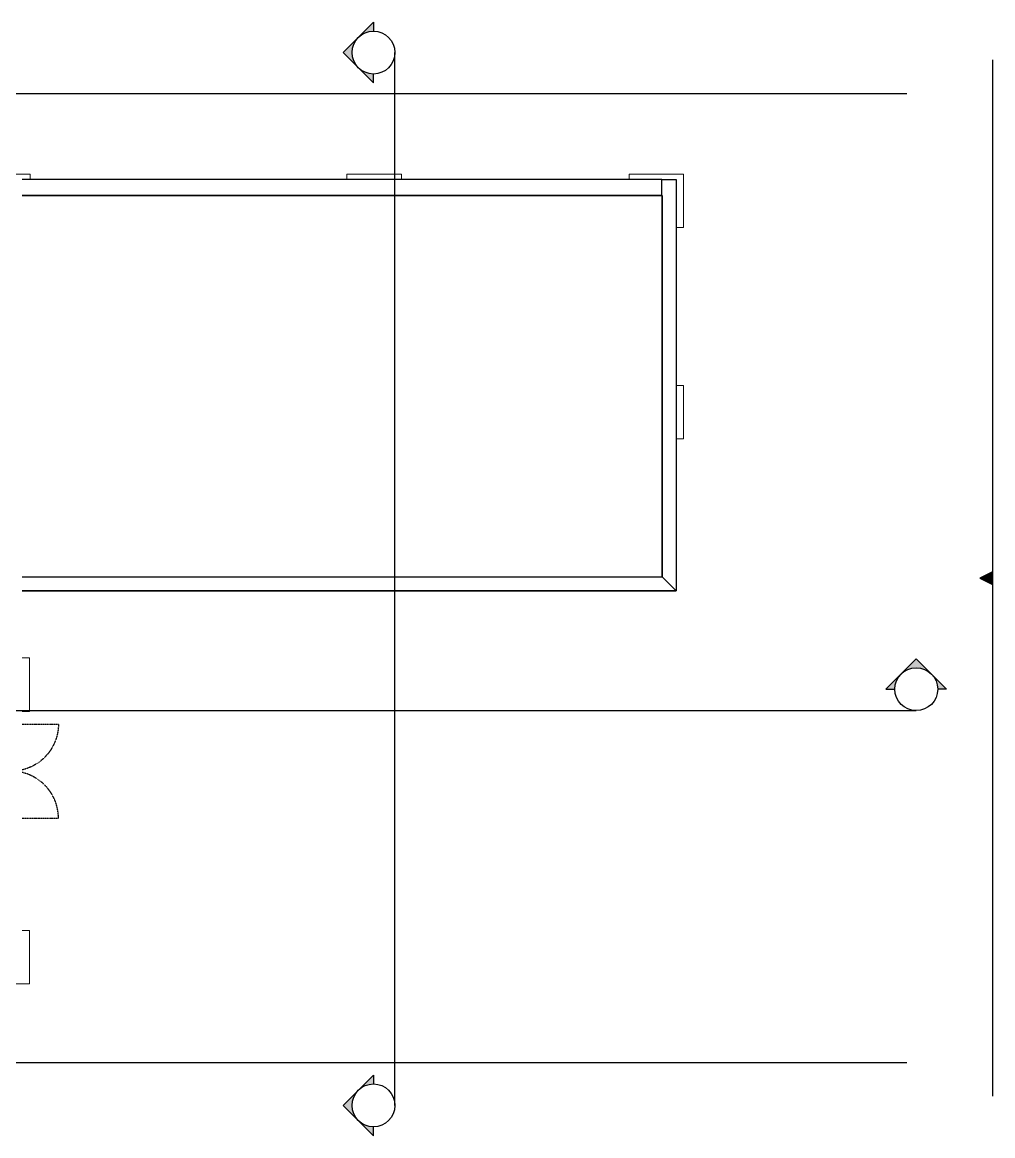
# Model space of a CAD drawing. Header units: millimetres. Extents: x -100 to 251604, y 0 to 25979.
# Drawn here: x 228976 to 251604, y 0 to 25979 of the extents above; entities that cross this region are included whole.
import ezdxf
from ezdxf.enums import TextEntityAlignment as Align

# ---------------------------------------------------------------- set-up
doc = ezdxf.new("R2010")
doc.units = ezdxf.units.MM
doc.linetypes.add('HIDDEN', pattern=[9.525, 6.35, -3.175])
doc.layers.get('0').update_dxf_attribs({"true_color": 0xdfdfdf})
for name, color, linetype in [('Background_BRX_2D+_Swing', 7, 'Continuous'), ('Background_Front bricks', 7, 'Continuous'), ('Viewport border', 7, 'Continuous')]:
    doc.layers.add(name, color=color, linetype=linetype)
for name, color, linetype, lineweight in [('Background_Concrete_ Reinforced', 7, 'Continuous', 9), ('Background_Gravel', 7, 'Continuous', 9), ('BIM_SECTIONS', 151, 'Continuous', 25)]:
    doc.layers.add(name, color=color, linetype=linetype, lineweight=lineweight)
doc.layers.add('Background_DETAIL_OBJECTS', color=7, linetype='Continuous', true_color=0xdfdfdf)
doc.styles.get("Standard").update_dxf_attribs({"font": 'arial.ttf'})

# ---------------------------------------------------------------- blocks, each defined once
blk = doc.blocks.new('*U11504')
at = {"linetype": 'HIDDEN'}
for p, q in [((25978, -3404), (26821, -3404)), ((25978, -5604), (26821, -5604))]:
    blk.add_line(p, q, dxfattribs=at)
at = {"linetype": 'HIDDEN', "extrusion": (-6.12323e-17, 0, -1)}
blk.add_arc((-25720, -3404), 1100, 180, 256.4887, dxfattribs=at)
at = {"linetype": 'HIDDEN'}
blk.add_arc((25720, -5604), 1100, 0, 76.4887, dxfattribs=at)
blk = doc.blocks.new('_ElevationCallout')
blk.add_hatch(color=256).paths.add_polyline_path([(-150, 3), (150, 3), (0, 303)])
blk.add_lwpolyline([(-150, 3), (150, 3), (0, 303), (0, 303)], close=True)
at = {"color": 0, "lineweight": 30, "flags": 106}
blk.add_attdef('SECTIONNAME', text='', height=100, dxfattribs=at).set_placement((0, -233), align=Align.MIDDLE_CENTER)
blk = doc.blocks.new('_SectionCallout')
at = {"transparency": 33554508}
h = blk.add_hatch(color=0, dxfattribs=at)
h.paths.add_polyline_path([(-707, 500), (-500, 500, -0.198912), (-354, 854)])
h.paths.add_polyline_path([(0, 1207), (-354, 854, -0.414214), (354, 854)])
h.paths.add_polyline_path([(500, 500), (707, 500), (354, 854, -0.198912)])
at = {"color": 0}
for p, q in [((0, 1207), (-707, 500)), ((0, 1207), (707, 500)), ((-707, 500), (-500, 500)), ((707, 500), (500, 500))]:
    blk.add_line(p, q, dxfattribs=at)
blk.add_circle((0, 500), 500, dxfattribs=at)
at = {"color": 0, "lineweight": 30, "flags": 104}
blk.add_attdef('SECTIONNAME', text='', height=100, dxfattribs=at).set_placement((0, 500), align=Align.MIDDLE_CENTER)
blk = doc.blocks.new('Main_Floor 3__section__..%5CMainBuilding.dwg', base_point=(-3895, -13010))
at = {"layer": 'Background_Concrete_ Reinforced'}
for p, q in [((26161, 9428), (24891, 9428)), ((26161, 9300), (26161, 9428)), ((34818, 9428), (33548, 9428)), ((33548, 9428), (33548, 9300)), ((34818, 9300), (34818, 9428)), ((41396, 9428), (40126, 9428)), ((40126, 9428), (40126, 9300)), ((41396, 8180), (41396, 9428)), ((41227, 8180), (41396, 8180)), ((41396, 4498), (41227, 4498)), ((41396, 3250), (41396, 4498)), ((41227, 3250), (41396, 3250)), ((26146, -1861), (25978, -1861)), ((26146, -3109), (26146, -1861)), ((25978, -3109), (26146, -3109)), ((26146, -8220), (25978, -8220)), ((26146, -9468), (26146, -8220)), ((24876, -9468), (26146, -9468))]:
    blk.add_line(p, q, dxfattribs=at)
at = {"layer": 'Background_DETAIL_OBJECTS'}
for p, q in [((40892, 9300), (25978, 9300)), ((40892, 9300), (41227, 9300)), ((40892, 8928), (40892, 9300)), ((40892, 8928), (40892, 9300)), ((41227, 9300), (41227, -300)), ((40892, 8928), (25978, 8928)), ((25978, 8928), (40892, 8928)), ((40896, 8928), (40892, 8928)), ((40896, 8928), (40892, 8928)), ((40896, 32), (40896, 8928)), ((40896, 8928), (40896, 32)), ((25978, 32), (40896, 32)), ((41227, -300), (40896, 32)), ((40896, 32), (41227, -300)), ((41227, -300), (25978, -300))]:
    blk.add_line(p, q, dxfattribs=at)
at = {"layer": 'Background_Front bricks'}
for p, q in [((25978, -300), (41227, -300)), ((41227, -300), (25978, -300)), ((25978, -300), (41227, -300)), ((41227, -300), (41227, -300)), ((41227, -300), (41227, -300)), ((41227, -300), (41227, -300)), ((41227, -300), (41227, -300)), ((41227, -300), (41227, -300)), ((41227, -300), (41227, -300))]:
    blk.add_line(p, q, dxfattribs=at)
at = {"layer": 'Background_Gravel'}
for p in [(25978, 8928), (40896, 32)]:
    blk.add_line(p, (40896, 8928), dxfattribs=at)
at = {"layer": 'BIM_SECTIONS'}
for points in [[(34666, -12302), (34666, 12262)], [(48605, -12090), (48605, 12090)], [(46605, 11300), (0, 11300)], [(-218, -3092), (46823, -3092)], [(0, -11300), (46605, -11300)]]:
    blk.add_lwpolyline(points, dxfattribs=at)
at = {"layer": 'Background_BRX_2D+_Swing'}
blk.add_blockref('*U11504', (0, 0), dxfattribs=at)
at = {"layer": 'BIM_SECTIONS'}
for name, p, rotation in [('_SectionCallout', (34666, 12262), 90), ('_ElevationCallout', (48605, 0), 90), ('_SectionCallout', (46823, -3092), 360), ('_SectionCallout', (34666, -12302), 90)]:
    blk.add_blockref(name, p, dxfattribs=dict(at, rotation=rotation))

msp = doc.modelspace()

# ---------------------------------------------------------------- block references
at = {"layer": 'Viewport border'}
msp.add_blockref('Main_Floor 3__section__..%5CMainBuilding.dwg', (199104, 0), dxfattribs=at)

doc.saveas('drawing.dxf')
